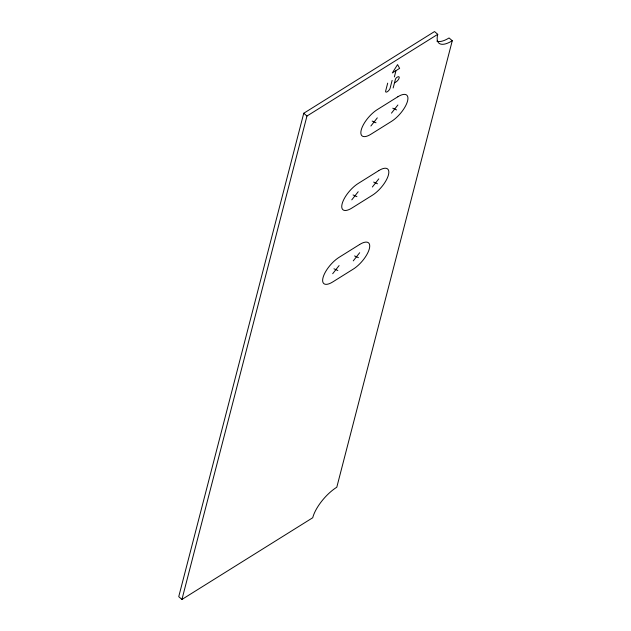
<?xml version="1.0" encoding="UTF-8"?>
<svg xmlns="http://www.w3.org/2000/svg" width="631" height="631" viewBox="0 0 631 631"><rect width="100%" height="100%" fill="white"/><g stroke="black" fill="none" stroke-linecap="round" stroke-linejoin="round"><path stroke-width="0.95" d="M452.261 40.739A27.654 10.806 -49 0 1 437.74 34.334L434.538 31.55L303.756 113.257L178.739 596.666L181.941 599.45L312.724 517.743A27.654 10.806 -49 0 1 336.796 487.219L452.261 40.739L449.059 37.955A27.654 10.806 -49 0 1 436.81 41.078M181.941 599.45L306.958 116.041L437.74 34.334M387.686 83.15L385.659 90.974A3.187 1.246 -49 0 0 387.339 91.716A3.187 1.246 -49 0 0 390.116 88.198L392.135 80.366M394.367 76.911L395.992 70.64L399.636 68.361L397.554 64.599L392.348 72.92L395.732 70.798M393.16 87.985L395.416 79.293A1.727 0.678 -49 0 1 396.915 77.384L397.293 77.148A3.557 1.388 -49 0 1 399.163 77.968A3.557 1.388 -49 0 1 396.071 81.896L394.738 82.724M370.886 126.003L377.306 117.863M391.472 113.138L397.885 105.006M351.782 199.861L358.203 191.721M372.369 187.005L378.789 178.865M332.679 273.72L339.099 265.58M353.265 260.863L359.686 252.723M392.742 108.216L396.615 109.928M372.156 121.081L376.029 122.785M373.639 182.075L377.512 183.787M353.052 194.94L356.925 196.643M354.543 255.934L358.416 257.645M333.957 268.798L337.83 270.51M303.756 113.257L306.958 116.041M397.861 96.764L377.275 109.62A18.441 7.201 -49 0 0 361.232 129.97A18.441 7.201 -49 0 0 370.91 134.245L391.496 121.381A18.441 7.201 -49 0 0 407.547 101.031A18.441 7.201 -49 0 0 397.861 96.764M378.758 170.622L358.179 183.487A18.441 7.201 -49 0 0 342.128 203.829A18.441 7.201 -49 0 0 351.806 208.104L372.393 195.239A18.441 7.201 -49 0 0 388.444 174.89A18.441 7.201 -49 0 0 378.758 170.622M359.662 244.481L339.076 257.345A18.441 7.201 -49 0 0 323.025 277.687A18.441 7.201 -49 0 0 332.711 281.962L353.289 269.098A18.441 7.201 -49 0 0 369.34 248.756A18.441 7.201 -49 0 0 359.662 244.481"/></g></svg>
